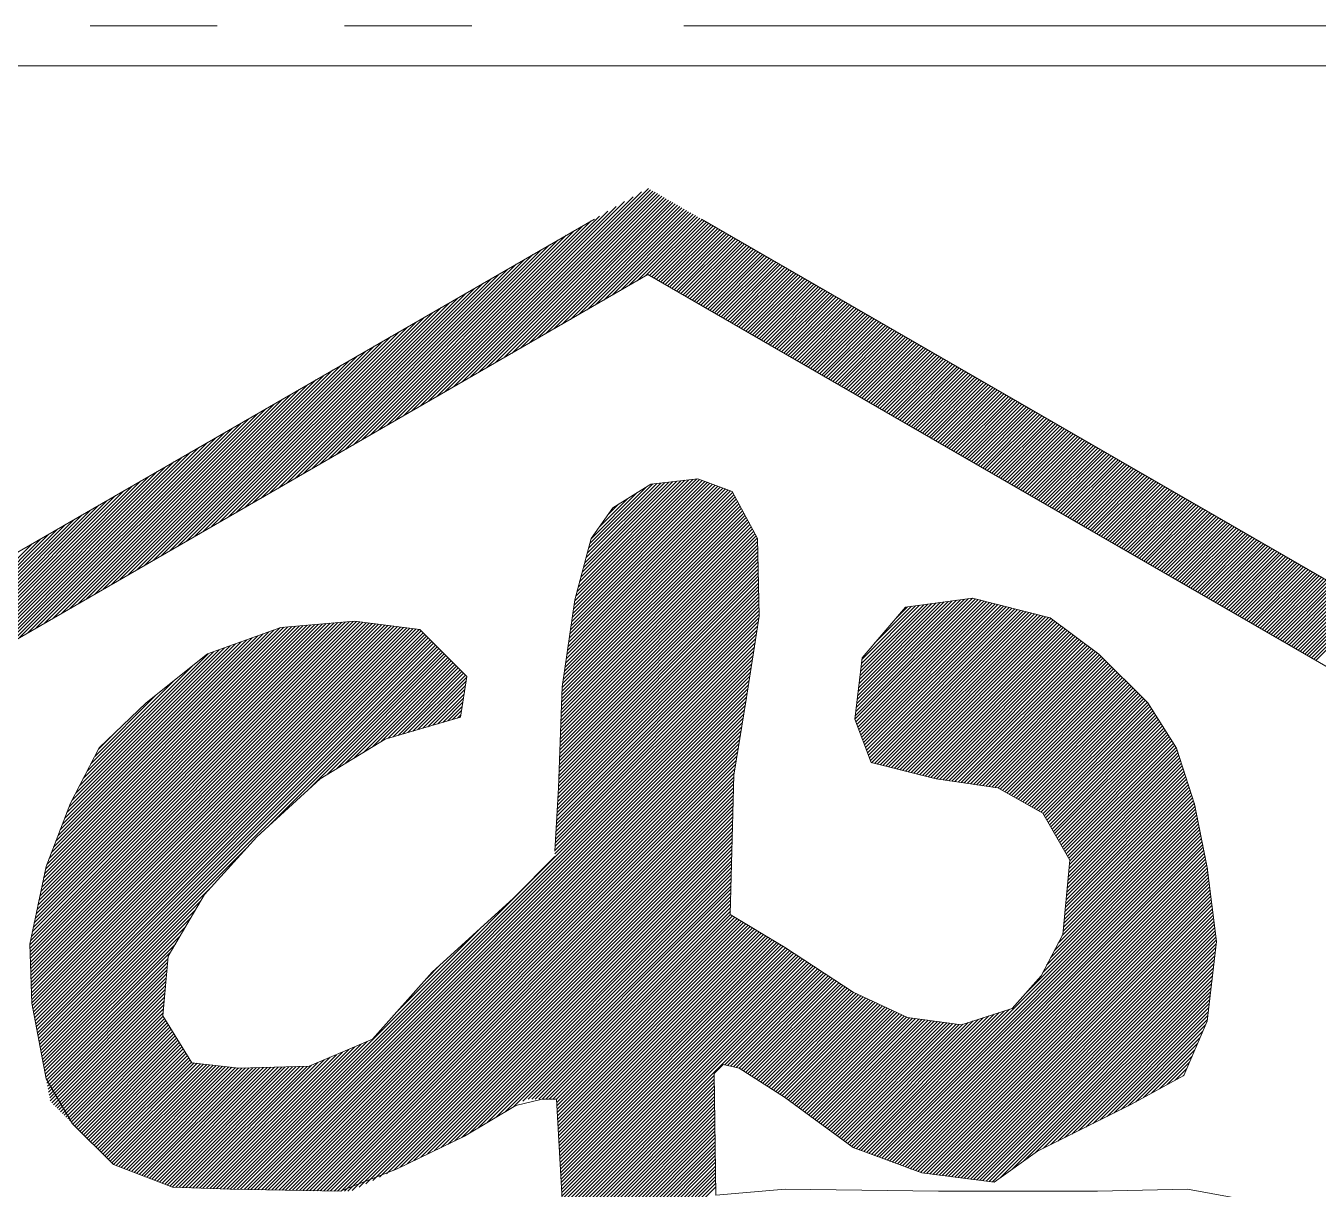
# Model space of a CAD drawing. Units: millimetres at full size. Extents: x -22551 to 92397, y -19340 to 14894.
# Drawn here: x 77102.3 to 77528.8, y -18619 to -18235.2 of the extents above; entities that cross this region are included whole.
import ezdxf

# ---------------------------------------------------------------- set-up
doc = ezdxf.new("R2010")
doc.units = ezdxf.units.MM
doc.header["$LTSCALE"] = 70
doc.linetypes.add('DOUBLE_CHAIN1', pattern=[8.8, 5, -1, 0.6, -0.6, 0.6, -1])
doc.layers.add('2-0_通芯', color=7, linetype='Continuous', lineweight=15)
doc.layers.add('8-0_9-1', color=7, linetype='Continuous', lineweight=15)

msp = doc.modelspace()

# ---------------------------------------------------------------- linework, layer by layer
at = {"layer": '2-0_通芯', "linetype": 'DOUBLE_CHAIN1'}
msp.add_line((75471.52, -18235.23), (92121.52, -18235.23), dxfattribs=at)
at = {"layer": '8-0_9-1'}
for p, q in [((44756.56, -18248.46), (92312.86, -18248.46)), ((77235.24, -18359.08), (77302.71, -18291.61)), ((77237.99, -18357.49), (77305.46, -18290.02)), ((77240.75, -18355.9), (77307.78, -18288.86)), ((77243.5, -18354.31), (77308.52, -18289.29)), ((77246.26, -18352.72), (77309.26, -18289.72)), ((77249.01, -18351.13), (77310, -18290.14)), ((77251.76, -18349.54), (77310.74, -18290.57)), ((77254.52, -18347.95), (77311.47, -18290.99)), ((77257.27, -18346.36), (77312.21, -18291.42)), ((77260.03, -18344.77), (77312.95, -18291.85)), ((77262.78, -18343.18), (77313.69, -18292.27)), ((77265.54, -18341.59), (77314.43, -18292.7)), ((77226.97, -18363.85), (77294.44, -18296.38)), ((77229.73, -18362.26), (77297.2, -18294.79)), ((77232.48, -18360.67), (77299.95, -18293.2)), ((77268.29, -18340), (77315.16, -18293.12)), ((77271.05, -18338.41), (77315.9, -18293.55)), ((77273.8, -18336.82), (77316.64, -18293.98)), ((77276.55, -18335.23), (77317.38, -18294.4)), ((77279.31, -18333.64), (77318.12, -18294.83)), ((77282.06, -18332.05), (77318.85, -18295.25)), ((77284.82, -18330.46), (77319.59, -18295.68)), ((77287.57, -18328.87), (77320.33, -18296.11)), ((77290.33, -18327.28), (77321.07, -18296.53)), ((77293.08, -18325.68), (77321.81, -18296.96)), ((76943.18, -18499.18), (77289.97, -18298.97)), ((77218.71, -18368.62), (77286.18, -18301.15)), ((77221.46, -18367.03), (77288.94, -18299.56)), ((77224.22, -18365.44), (77291.69, -18297.97)), ((77295.84, -18324.09), (77322.54, -18297.39)), ((77298.59, -18322.5), (77323.28, -18297.81)), ((77301.34, -18320.91), (77324.02, -18298.24)), ((77304.1, -18319.32), (77324.76, -18298.66)), ((77306.85, -18317.73), (77325.5, -18299.09)), ((77308.16, -18317.59), (77326.24, -18299.52)), ((77308.89, -18318.02), (77326.97, -18299.94)), ((77309.63, -18318.45), (77327.71, -18300.37)), ((77310.37, -18318.87), (77328.45, -18300.79)), ((77311.11, -18319.3), (77329.19, -18301.22)), ((77672.07, -18499.18), (77325.28, -18298.97)), ((77213.2, -18371.8), (77280.67, -18304.33)), ((77215.96, -18370.21), (77283.43, -18302.74)), ((77311.85, -18319.72), (77329.93, -18301.65)), ((77312.58, -18320.15), (77330.66, -18302.07)), ((77313.32, -18320.58), (77331.4, -18302.5)), ((77314.06, -18321), (77332.14, -18302.92)), ((77314.8, -18321.43), (77332.88, -18303.35)), ((77315.54, -18321.86), (77333.62, -18303.78)), ((77316.28, -18322.28), (77334.35, -18304.2)), ((77317.01, -18322.71), (77335.09, -18304.63)), ((77317.75, -18323.13), (77335.83, -18305.06)), ((77318.49, -18323.56), (77336.57, -18305.48)), ((77204.94, -18376.57), (77272.41, -18309.1)), ((77207.69, -18374.98), (77275.16, -18307.51)), ((77210.45, -18373.39), (77277.92, -18305.92)), ((77319.23, -18323.99), (77337.31, -18305.91)), ((77319.97, -18324.41), (77338.04, -18306.33)), ((77320.7, -18324.84), (77338.78, -18306.76)), ((77321.44, -18325.26), (77339.52, -18307.19)), ((77322.18, -18325.69), (77340.26, -18307.61)), ((77322.92, -18326.12), (77341, -18308.04)), ((77323.66, -18326.54), (77341.73, -18308.46)), ((77324.39, -18326.97), (77342.47, -18308.89)), ((77325.13, -18327.4), (77343.21, -18309.32)), ((77325.87, -18327.82), (77343.95, -18309.74)), ((77196.67, -18381.35), (77264.15, -18313.87)), ((77199.43, -18379.75), (77266.9, -18312.28)), ((77202.18, -18378.16), (77269.65, -18310.69)), ((77326.61, -18328.25), (77344.69, -18310.17)), ((77327.35, -18328.67), (77345.42, -18310.6)), ((77328.08, -18329.1), (77346.16, -18311.02)), ((77328.82, -18329.53), (77346.9, -18311.45)), ((77329.56, -18329.95), (77347.64, -18311.87)), ((77330.3, -18330.38), (77348.38, -18312.3)), ((77331.04, -18330.8), (77349.12, -18312.73)), ((77331.77, -18331.23), (77349.85, -18313.15)), ((77332.51, -18331.66), (77350.59, -18313.58)), ((77333.25, -18332.08), (77351.33, -18314)), ((76967.67, -18513.56), (77307.63, -18317.29)), ((77191.17, -18384.53), (77258.64, -18317.05)), ((77193.92, -18382.94), (77261.39, -18315.46)), ((77333.99, -18332.51), (77352.07, -18314.43)), ((77334.73, -18332.93), (77352.81, -18314.86)), ((77335.46, -18333.36), (77353.54, -18315.28)), ((77336.2, -18333.79), (77354.28, -18315.71)), ((77336.94, -18334.21), (77355.02, -18316.13)), ((77337.68, -18334.64), (77355.76, -18316.56)), ((77338.42, -18335.07), (77356.5, -18316.99)), ((77339.16, -18335.49), (77357.23, -18317.41)), ((77339.89, -18335.92), (77357.97, -18317.84)), ((77340.63, -18336.34), (77358.71, -18318.27)), ((77182.9, -18389.3), (77250.37, -18321.83)), ((77185.66, -18387.71), (77253.13, -18320.24)), ((77188.41, -18386.12), (77255.88, -18318.65)), ((77341.37, -18336.77), (77359.45, -18318.69)), ((77342.11, -18337.2), (77360.19, -18319.12)), ((77342.85, -18337.62), (77360.92, -18319.54)), ((77343.58, -18338.05), (77361.66, -18319.97)), ((77344.32, -18338.47), (77362.4, -18320.4)), ((77345.06, -18338.9), (77363.14, -18320.82)), ((77345.8, -18339.33), (77363.88, -18321.25)), ((77346.54, -18339.75), (77364.61, -18321.67)), ((77347.27, -18340.18), (77365.35, -18322.1)), ((77348.01, -18340.6), (77366.09, -18322.53)), ((77174.64, -18394.07), (77242.11, -18326.6)), ((77177.39, -18392.48), (77244.86, -18325.01)), ((77180.15, -18390.89), (77247.62, -18323.42)), ((77348.75, -18341.03), (77366.83, -18322.95)), ((77349.49, -18341.46), (77367.57, -18323.38)), ((77350.23, -18341.88), (77368.3, -18323.8)), ((77350.96, -18342.31), (77369.04, -18324.23)), ((77351.7, -18342.74), (77369.78, -18324.66)), ((77352.44, -18343.16), (77370.52, -18325.08)), ((77353.18, -18343.59), (77371.26, -18325.51)), ((77353.92, -18344.01), (77372, -18325.94)), ((77354.65, -18344.44), (77372.73, -18326.36)), ((77355.39, -18344.87), (77373.47, -18326.79)), ((77169.13, -18397.25), (77236.6, -18329.78)), ((77171.88, -18395.66), (77239.35, -18328.19)), ((77356.13, -18345.29), (77374.21, -18327.21)), ((77356.87, -18345.72), (77374.95, -18327.64)), ((77357.61, -18346.14), (77375.69, -18328.07)), ((77358.34, -18346.57), (77376.42, -18328.49)), ((77359.08, -18347), (77377.16, -18328.92)), ((77359.82, -18347.42), (77377.9, -18329.34)), ((77360.56, -18347.85), (77378.64, -18329.77)), ((77361.3, -18348.28), (77379.38, -18330.2)), ((77362.03, -18348.7), (77380.11, -18330.62)), ((77362.77, -18349.13), (77380.85, -18331.05)), ((77160.87, -18402.02), (77228.34, -18334.55)), ((77163.62, -18400.43), (77231.09, -18332.96)), ((77166.37, -18398.84), (77233.85, -18331.37)), ((77363.51, -18349.55), (77381.59, -18331.47)), ((77364.25, -18349.98), (77382.33, -18331.9)), ((77364.99, -18350.41), (77383.07, -18332.33)), ((77365.73, -18350.83), (77383.8, -18332.75)), ((77366.46, -18351.26), (77384.54, -18333.18)), ((77367.2, -18351.68), (77385.28, -18333.61)), ((77367.94, -18352.11), (77386.02, -18334.03)), ((77368.68, -18352.54), (77386.76, -18334.46)), ((77369.42, -18352.96), (77387.49, -18334.88)), ((77370.15, -18353.39), (77388.23, -18335.31)), ((77152.6, -18406.79), (77220.07, -18339.32)), ((77155.36, -18405.2), (77222.83, -18337.73)), ((77158.11, -18403.61), (77225.58, -18336.14)), ((77370.89, -18353.81), (77388.97, -18335.74)), ((77371.63, -18354.24), (77389.71, -18336.16)), ((77372.37, -18354.67), (77390.45, -18336.59)), ((77373.11, -18355.09), (77391.18, -18337.01)), ((77373.84, -18355.52), (77391.92, -18337.44)), ((77374.58, -18355.95), (77392.66, -18337.87)), ((77375.32, -18356.37), (77393.4, -18338.29)), ((77376.06, -18356.8), (77394.14, -18338.72)), ((77376.8, -18357.22), (77394.87, -18339.15)), ((77377.53, -18357.65), (77395.61, -18339.57)), ((77147.09, -18409.97), (77214.56, -18342.5)), ((77149.85, -18408.38), (77217.32, -18340.91)), ((77378.27, -18358.08), (77396.35, -18340)), ((77379.01, -18358.5), (77397.09, -18340.42)), ((77379.75, -18358.93), (77397.83, -18340.85)), ((77380.49, -18359.35), (77398.57, -18341.28)), ((77381.22, -18359.78), (77399.3, -18341.7)), ((77381.96, -18360.21), (77400.04, -18342.13)), ((77382.7, -18360.63), (77400.78, -18342.55)), ((77383.44, -18361.06), (77401.52, -18342.98)), ((77384.18, -18361.49), (77402.26, -18343.41)), ((77384.91, -18361.91), (77402.99, -18343.83)), ((77138.83, -18414.74), (77206.3, -18347.27)), ((77141.58, -18413.15), (77209.06, -18345.68)), ((77144.34, -18411.56), (77211.81, -18344.09)), ((77385.65, -18362.34), (77403.73, -18344.26)), ((77386.39, -18362.76), (77404.47, -18344.68)), ((77387.13, -18363.19), (77405.21, -18345.11)), ((77387.87, -18363.62), (77405.95, -18345.54)), ((77388.61, -18364.04), (77406.68, -18345.96)), ((77389.34, -18364.47), (77407.42, -18346.39)), ((77390.08, -18364.89), (77408.16, -18346.82)), ((77390.82, -18365.32), (77408.9, -18347.24)), ((77391.56, -18365.75), (77409.64, -18347.67)), ((77392.3, -18366.17), (77410.37, -18348.09)), ((77130.57, -18419.51), (77198.04, -18352.04)), ((77133.32, -18417.92), (77200.79, -18350.45)), ((77136.08, -18416.33), (77203.55, -18348.86)), ((77393.03, -18366.6), (77411.11, -18348.52)), ((77393.77, -18367.02), (77411.85, -18348.95)), ((77394.51, -18367.45), (77412.59, -18349.37)), ((77395.25, -18367.88), (77413.33, -18349.8)), ((77395.99, -18368.3), (77414.06, -18350.22)), ((77396.72, -18368.73), (77414.8, -18350.65)), ((77397.46, -18369.16), (77415.54, -18351.08)), ((77398.2, -18369.58), (77416.28, -18351.5)), ((77398.94, -18370.01), (77417.02, -18351.93)), ((77399.68, -18370.43), (77417.75, -18352.35)), ((77125.06, -18422.69), (77192.53, -18355.22)), ((77127.81, -18421.1), (77195.28, -18353.63)), ((77400.41, -18370.86), (77418.49, -18352.78)), ((77401.15, -18371.29), (77419.23, -18353.21)), ((77401.89, -18371.71), (77419.97, -18353.63)), ((77402.63, -18372.14), (77420.71, -18354.06)), ((77403.37, -18372.56), (77421.45, -18354.49)), ((77404.1, -18372.99), (77422.18, -18354.91)), ((77404.84, -18373.42), (77422.92, -18355.34)), ((77405.58, -18373.84), (77423.66, -18355.76)), ((77406.32, -18374.27), (77424.4, -18356.19)), ((77407.06, -18374.69), (77425.14, -18356.62)), ((77116.79, -18427.46), (77184.27, -18359.99)), ((77119.55, -18425.87), (77187.02, -18358.4)), ((77122.3, -18424.28), (77189.77, -18356.81)), ((77407.79, -18375.12), (77425.87, -18357.04)), ((77408.53, -18375.55), (77426.61, -18357.47)), ((77409.27, -18375.97), (77427.35, -18357.89)), ((77410.01, -18376.4), (77428.09, -18358.32)), ((77410.75, -18376.83), (77428.83, -18358.75)), ((77411.49, -18377.25), (77429.56, -18359.17)), ((77412.22, -18377.68), (77430.3, -18359.6)), ((77412.96, -18378.1), (77431.04, -18360.02)), ((77413.7, -18378.53), (77431.78, -18360.45)), ((77414.44, -18378.96), (77432.52, -18360.88)), ((77108.53, -18432.24), (77176, -18364.76)), ((77111.29, -18430.64), (77178.76, -18363.17)), ((77114.04, -18429.05), (77181.51, -18361.58)), ((77415.18, -18379.38), (77433.25, -18361.3)), ((77415.91, -18379.81), (77433.99, -18361.73)), ((77416.65, -18380.23), (77434.73, -18362.16)), ((77417.39, -18380.66), (77435.47, -18362.58)), ((77418.13, -18381.09), (77436.21, -18363.01)), ((77418.87, -18381.51), (77436.94, -18363.43)), ((77419.6, -18381.94), (77437.68, -18363.86)), ((77420.34, -18382.37), (77438.42, -18364.29)), ((77421.08, -18382.79), (77439.16, -18364.71)), ((77421.82, -18383.22), (77439.9, -18365.14)), ((77100.27, -18437.01), (77167.74, -18369.54)), ((77103.02, -18435.42), (77170.49, -18367.94)), ((77105.78, -18433.83), (77173.25, -18366.35)), ((77422.56, -18383.64), (77440.63, -18365.56)), ((77423.29, -18384.07), (77441.37, -18365.99)), ((77424.03, -18384.5), (77442.11, -18366.42)), ((77424.77, -18384.92), (77442.85, -18366.84)), ((77425.51, -18385.35), (77443.59, -18367.27)), ((77426.25, -18385.77), (77444.32, -18367.7)), ((77426.98, -18386.2), (77445.06, -18368.12)), ((77427.72, -18386.63), (77445.8, -18368.55)), ((77428.46, -18387.05), (77446.54, -18368.97)), ((77429.2, -18387.48), (77447.28, -18369.4)), ((77094.76, -18440.19), (77162.23, -18372.72)), ((77097.51, -18438.6), (77164.98, -18371.13)), ((77429.94, -18387.9), (77448.02, -18369.83)), ((77430.67, -18388.33), (77448.75, -18370.25)), ((77431.41, -18388.76), (77449.49, -18370.68)), ((77432.15, -18389.18), (77450.23, -18371.1)), ((77432.89, -18389.61), (77450.97, -18371.53)), ((77433.63, -18390.04), (77451.71, -18371.96)), ((77434.36, -18390.46), (77452.44, -18372.38)), ((77435.1, -18390.89), (77453.18, -18372.81)), ((77435.84, -18391.31), (77453.92, -18373.23)), ((77436.58, -18391.74), (77454.66, -18373.66)), ((77086.49, -18444.96), (77153.97, -18377.49)), ((77089.25, -18443.37), (77156.72, -18375.9)), ((77092, -18441.78), (77159.47, -18374.31)), ((77437.32, -18392.17), (77455.4, -18374.09)), ((77438.06, -18392.59), (77456.13, -18374.51)), ((77438.79, -18393.02), (77456.87, -18374.94)), ((77439.53, -18393.44), (77457.61, -18375.37)), ((77440.27, -18393.87), (77458.35, -18375.79)), ((77441.01, -18394.3), (77459.09, -18376.22)), ((77441.75, -18394.72), (77459.82, -18376.64)), ((77442.48, -18395.15), (77460.56, -18377.07)), ((77443.22, -18395.57), (77461.3, -18377.5)), ((77443.96, -18396), (77462.04, -18377.92)), ((77078.23, -18449.73), (77145.7, -18382.26)), ((77080.99, -18448.14), (77148.46, -18380.67)), ((77083.74, -18446.55), (77151.21, -18379.08)), ((77444.7, -18396.43), (77462.78, -18378.35)), ((77445.44, -18396.85), (77463.51, -18378.77)), ((77446.17, -18397.28), (77464.25, -18379.2)), ((77446.91, -18397.71), (77464.99, -18379.63)), ((77447.65, -18398.13), (77465.73, -18380.05)), ((77448.39, -18398.56), (77466.47, -18380.48)), ((77449.13, -18398.98), (77467.2, -18380.9)), ((77449.86, -18399.41), (77467.94, -18381.33)), ((77450.6, -18399.84), (77468.68, -18381.76)), ((77451.34, -18400.26), (77469.42, -18382.18)), ((77072.72, -18452.91), (77140.19, -18385.44)), ((77075.48, -18451.32), (77142.95, -18383.85)), ((77282.28, -18433.12), (77328.96, -18386.44)), ((77282.47, -18431.75), (77328.1, -18386.12)), ((77282.67, -18430.39), (77327.25, -18385.81)), ((77282.87, -18429.03), (77326.4, -18385.5)), ((77283.07, -18427.67), (77325.55, -18385.18)), ((77283.27, -18426.3), (77324.7, -18384.87)), ((77283.47, -18424.94), (77323.73, -18384.68)), ((77283.83, -18423.41), (77322.41, -18384.83)), ((77284.25, -18421.83), (77321.1, -18384.98)), ((77284.67, -18420.25), (77319.78, -18385.13)), ((77285.09, -18418.66), (77318.47, -18385.28)), ((77285.51, -18417.08), (77317.15, -18385.44)), ((77285.93, -18415.5), (77315.83, -18385.59)), ((77286.35, -18413.91), (77314.52, -18385.74)), ((77286.77, -18412.33), (77313.2, -18385.89)), ((77287.18, -18410.75), (77311.89, -18386.04)), ((77287.6, -18409.16), (77310.57, -18386.2)), ((77288.02, -18407.58), (77309.25, -18386.35)), ((77452.08, -18400.69), (77470.16, -18382.61)), ((77452.82, -18401.11), (77470.9, -18383.04)), ((77453.55, -18401.54), (77471.63, -18383.46)), ((77454.29, -18401.97), (77472.37, -18383.89)), ((77455.03, -18402.39), (77473.11, -18384.31)), ((77455.77, -18402.82), (77473.85, -18384.74)), ((77456.51, -18403.24), (77474.59, -18385.17)), ((77457.24, -18403.67), (77475.32, -18385.59)), ((77457.98, -18404.1), (77476.06, -18386.02)), ((77458.72, -18404.52), (77476.8, -18386.44)), ((77064.46, -18457.68), (77131.93, -18390.21)), ((77067.21, -18456.09), (77134.68, -18388.62)), ((77069.97, -18454.5), (77137.44, -18387.03)), ((77280.29, -18446.75), (77336.39, -18390.65)), ((77280.49, -18445.38), (77335.98, -18389.89)), ((77280.69, -18444.02), (77335.57, -18389.13)), ((77280.88, -18442.66), (77334.91, -18388.63)), ((77281.08, -18441.29), (77334.06, -18388.32)), ((77281.28, -18439.93), (77333.21, -18388)), ((77281.48, -18438.57), (77332.36, -18387.69)), ((77281.68, -18437.21), (77331.51, -18387.38)), ((77281.88, -18435.84), (77330.66, -18387.06)), ((77282.08, -18434.48), (77329.81, -18386.75)), ((77288.44, -18406), (77307.11, -18387.33)), ((77288.86, -18404.41), (77304.05, -18389.22)), ((77459.46, -18404.95), (77477.54, -18386.87)), ((77460.2, -18405.38), (77478.28, -18387.3)), ((77460.94, -18405.8), (77479.01, -18387.72)), ((77461.67, -18406.23), (77479.75, -18388.15)), ((77462.41, -18406.65), (77480.49, -18388.57)), ((77463.15, -18407.08), (77481.23, -18389)), ((77463.89, -18407.51), (77481.97, -18389.43)), ((77464.63, -18407.93), (77482.7, -18389.85)), ((77465.36, -18408.36), (77483.44, -18390.28)), ((77466.1, -18408.78), (77484.18, -18390.71)), ((77056.2, -18462.45), (77123.67, -18394.98)), ((77058.95, -18460.86), (77126.42, -18393.39)), ((77061.7, -18459.27), (77129.18, -18391.8)), ((77279.33, -18453.52), (77338.43, -18394.43)), ((77279.49, -18452.2), (77338.02, -18393.67)), ((77279.69, -18450.84), (77337.61, -18392.92)), ((77279.89, -18449.47), (77337.2, -18392.16)), ((77280.09, -18448.11), (77336.8, -18391.4)), ((77291.51, -18400.6), (77301, -18391.11)), ((77294.31, -18396.64), (77297.94, -18393.01)), ((77466.84, -18409.21), (77484.92, -18391.13)), ((77467.58, -18409.64), (77485.66, -18391.56)), ((77468.32, -18410.06), (77486.39, -18391.98)), ((77469.05, -18410.49), (77487.13, -18392.41)), ((77469.79, -18410.92), (77487.87, -18392.84)), ((77470.53, -18411.34), (77488.61, -18393.26)), ((77471.27, -18411.77), (77489.35, -18393.69)), ((77472.01, -18412.19), (77490.08, -18394.11)), ((77472.74, -18412.62), (77490.82, -18394.54)), ((77473.48, -18413.05), (77491.56, -18394.97)), ((77050.69, -18465.63), (77118.16, -18398.16)), ((77053.44, -18464.04), (77120.91, -18396.57)), ((77279.07, -18460.77), (77340.87, -18398.97)), ((77279.12, -18459.56), (77340.46, -18398.21)), ((77279.16, -18458.35), (77340.06, -18397.46)), ((77279.2, -18457.14), (77339.65, -18396.7)), ((77279.25, -18455.94), (77339.24, -18395.94)), ((77279.29, -18454.73), (77338.83, -18395.19)), ((77474.22, -18413.47), (77492.3, -18395.39)), ((77474.96, -18413.9), (77493.04, -18395.82)), ((77475.7, -18414.32), (77493.78, -18396.25)), ((77476.43, -18414.75), (77494.51, -18396.67)), ((77477.17, -18415.18), (77495.25, -18397.1)), ((77477.91, -18415.6), (77495.99, -18397.52)), ((77478.65, -18416.03), (77496.73, -18397.95)), ((77479.39, -18416.45), (77497.47, -18398.38)), ((77480.12, -18416.88), (77498.2, -18398.8)), ((77480.86, -18417.31), (77498.94, -18399.23)), ((77042.42, -18470.4), (77109.89, -18402.93)), ((77045.18, -18468.81), (77112.65, -18401.34)), ((77047.93, -18467.22), (77115.4, -18399.75)), ((77278.82, -18468.01), (77343.32, -18403.51)), ((77278.86, -18466.8), (77342.91, -18402.75)), ((77278.9, -18465.59), (77342.5, -18402)), ((77278.95, -18464.39), (77342.09, -18401.24)), ((77278.99, -18463.18), (77341.69, -18400.48)), ((77279.03, -18461.97), (77341.28, -18399.73)), ((77481.6, -18417.73), (77499.68, -18399.65)), ((77482.34, -18418.16), (77500.42, -18400.08)), ((77483.08, -18418.59), (77501.16, -18400.51)), ((77483.82, -18419.01), (77501.89, -18400.93)), ((77484.55, -18419.44), (77502.63, -18401.36)), ((77485.29, -18419.86), (77503.37, -18401.78)), ((77486.03, -18420.29), (77504.11, -18402.21)), ((77486.77, -18420.72), (77504.85, -18402.64)), ((77487.51, -18421.14), (77505.58, -18403.06)), ((77488.24, -18421.57), (77506.32, -18403.49)), ((77036.91, -18473.58), (77104.38, -18406.11)), ((77039.67, -18471.99), (77107.14, -18404.52)), ((77278.64, -18472.84), (77343.83, -18407.65)), ((77278.69, -18471.63), (77343.8, -18406.52)), ((77278.73, -18470.42), (77343.78, -18405.38)), ((77278.77, -18469.22), (77343.72, -18404.27)), ((77488.98, -18421.99), (77507.06, -18403.92)), ((77489.72, -18422.42), (77507.8, -18404.34)), ((77490.46, -18422.85), (77508.54, -18404.77)), ((77491.2, -18423.27), (77509.27, -18405.19)), ((77491.93, -18423.7), (77510.01, -18405.62)), ((77492.67, -18424.12), (77510.75, -18406.05)), ((77493.41, -18424.55), (77511.49, -18406.47)), ((77494.15, -18424.98), (77512.23, -18406.9)), ((77494.89, -18425.4), (77512.96, -18407.32)), ((77495.62, -18425.83), (77513.7, -18407.75)), ((77278.47, -18477.67), (77343.93, -18412.2)), ((77278.51, -18476.46), (77343.91, -18411.07)), ((77278.56, -18475.25), (77343.88, -18409.93)), ((77278.6, -18474.05), (77343.86, -18408.79)), ((77496.36, -18426.26), (77514.44, -18408.18)), ((77497.1, -18426.68), (77515.18, -18408.6)), ((77497.84, -18427.11), (77515.92, -18409.03)), ((77498.58, -18427.53), (77516.65, -18409.45)), ((77499.31, -18427.96), (77517.39, -18409.88)), ((77500.05, -18428.39), (77518.13, -18410.31)), ((77500.79, -18428.81), (77518.87, -18410.73)), ((77501.53, -18429.24), (77519.61, -18411.16)), ((77502.27, -18429.66), (77520.35, -18411.59)), ((77503, -18430.09), (77521.08, -18412.01)), ((77278.34, -18481.29), (77344.01, -18415.62)), ((77278.38, -18480.08), (77343.99, -18414.48)), ((77278.43, -18478.88), (77343.96, -18413.34)), ((77503.74, -18430.52), (77521.82, -18412.44)), ((77504.48, -18430.94), (77522.56, -18412.86)), ((77505.22, -18431.37), (77523.3, -18413.29)), ((77505.96, -18431.79), (77524.04, -18413.72)), ((77506.69, -18432.22), (77524.77, -18414.14)), ((77507.43, -18432.65), (77525.51, -18414.57)), ((77508.17, -18433.07), (77526.25, -18414.99)), ((77508.91, -18433.5), (77526.99, -18415.42)), ((77509.65, -18433.93), (77527.73, -18415.85)), ((77510.39, -18434.35), (77528.46, -18416.27)), ((77278.17, -18486.12), (77344.12, -18420.17)), ((77278.21, -18484.91), (77344.09, -18419.03)), ((77278.26, -18483.7), (77344.07, -18417.89)), ((77278.3, -18482.5), (77344.04, -18416.76)), ((77511.12, -18434.78), (77529.2, -18416.7)), ((77511.86, -18435.2), (77529.94, -18417.12)), ((77512.6, -18435.63), (77530.68, -18417.55)), ((77513.34, -18436.06), (77531.42, -18417.98)), ((77514.08, -18436.48), (77532.15, -18418.4)), ((77514.81, -18436.91), (77532.89, -18418.83)), ((77515.55, -18437.33), (77533.63, -18419.26)), ((77516.29, -18437.76), (77534.37, -18419.68)), ((77517.03, -18438.19), (77535.11, -18420.11)), ((77517.77, -18438.61), (77535.84, -18420.53)), ((77277.9, -18491.05), (77344.23, -18424.72)), ((77277.97, -18489.81), (77344.2, -18423.58)), ((77278.04, -18488.58), (77344.17, -18422.44)), ((77278.11, -18487.34), (77344.15, -18421.31)), ((77375.97, -18463.99), (77415.71, -18424.25)), ((77376.1, -18462.69), (77414.78, -18424.01)), ((77376.26, -18461.37), (77413.46, -18424.17)), ((77376.29, -18464.84), (77416.64, -18424.49)), ((77376.41, -18460.05), (77412.12, -18424.35)), ((77376.57, -18458.73), (77410.77, -18424.53)), ((77376.6, -18465.68), (77417.56, -18424.73)), ((77376.72, -18457.42), (77409.43, -18424.71)), ((77376.88, -18456.1), (77408.08, -18424.89)), ((77376.92, -18466.53), (77418.49, -18424.96)), ((77518.5, -18439.04), (77536.58, -18420.96)), ((77519.24, -18439.47), (77537.32, -18421.39)), ((77519.98, -18439.89), (77538.06, -18421.81)), ((77520.72, -18440.32), (77538.8, -18422.24)), ((77521.46, -18440.74), (77539.53, -18422.66)), ((77522.19, -18441.17), (77540.27, -18423.09)), ((77522.93, -18441.6), (77541.01, -18423.52)), ((77523.67, -18442.02), (77541.75, -18423.94)), ((77524.41, -18442.45), (77542.49, -18424.37)), ((77525.15, -18442.87), (77543.23, -18424.8)), ((77277.62, -18495.99), (77344.33, -18429.27)), ((77277.69, -18494.75), (77344.31, -18428.13)), ((77277.76, -18493.52), (77344.28, -18426.99)), ((77277.83, -18492.28), (77344.25, -18425.86)), ((77377.03, -18454.78), (77406.73, -18425.08)), ((77377.19, -18453.46), (77405.39, -18425.26)), ((77377.24, -18467.38), (77419.42, -18425.2)), ((77377.34, -18452.14), (77404.04, -18425.44)), ((77377.5, -18450.82), (77402.7, -18425.62)), ((77377.56, -18468.23), (77420.34, -18425.44)), ((77377.66, -18449.5), (77401.35, -18425.8)), ((77377.81, -18448.18), (77400, -18425.99)), ((77377.87, -18469.07), (77421.27, -18425.67)), ((77377.97, -18446.86), (77398.66, -18426.17)), ((77378.12, -18445.54), (77397.31, -18426.35)), ((77378.19, -18469.92), (77422.2, -18425.91)), ((77378.28, -18444.22), (77395.97, -18426.53)), ((77378.51, -18470.76), (77423.13, -18426.15)), ((77378.83, -18471.61), (77424.05, -18426.39)), ((77379.14, -18472.46), (77424.98, -18426.62)), ((77379.46, -18473.3), (77425.91, -18426.86)), ((77379.78, -18474.15), (77426.83, -18427.1)), ((77380.1, -18475), (77427.76, -18427.33)), ((77380.41, -18475.84), (77428.69, -18427.57)), ((77380.73, -18476.69), (77429.61, -18427.81)), ((77381.05, -18477.54), (77430.54, -18428.05)), ((77381.45, -18478.3), (77431.47, -18428.28)), ((77382.38, -18478.53), (77432.4, -18428.52)), ((77382.45, -18438.89), (77394.62, -18426.71)), ((77383.31, -18478.77), (77433.32, -18428.76)), ((77384.25, -18479), (77434.25, -18428.99)), ((77385.18, -18479.23), (77435.18, -18429.23)), ((77389.43, -18430.74), (77393.27, -18426.9)), ((77525.88, -18443.3), (77543.96, -18425.22)), ((77526.62, -18443.73), (77544.7, -18425.65)), ((77527.36, -18444.15), (77545.44, -18426.07)), ((77528.1, -18444.58), (77546.18, -18426.5)), ((77103.62, -18538.43), (77210.38, -18431.67)), ((77103.66, -18539.55), (77211.49, -18431.73)), ((77103.7, -18540.68), (77212.52, -18431.86)), ((77103.74, -18541.8), (77213.56, -18431.99)), ((77103.78, -18542.93), (77214.59, -18432.12)), ((77103.82, -18544.05), (77215.63, -18432.24)), ((77103.84, -18537.05), (77209.11, -18431.77)), ((77103.86, -18545.18), (77216.66, -18432.37)), ((77103.9, -18546.3), (77217.7, -18432.5)), ((77103.93, -18547.43), (77218.73, -18432.63)), ((77103.97, -18548.55), (77219.76, -18432.76)), ((77104.01, -18549.68), (77220.8, -18432.89)), ((77104.05, -18550.8), (77221.83, -18433.02)), ((77104.09, -18551.93), (77222.87, -18433.15)), ((77104.13, -18553.05), (77223.9, -18433.28)), ((77104.15, -18535.58), (77207.84, -18431.88)), ((77104.17, -18554.18), (77224.94, -18433.41)), ((77104.21, -18555.31), (77225.97, -18433.54)), ((77104.46, -18534.1), (77206.57, -18431.98)), ((77104.77, -18532.63), (77205.3, -18432.09)), ((77105.08, -18531.15), (77204.03, -18432.2)), ((77105.39, -18529.68), (77202.76, -18432.3)), ((77105.7, -18528.2), (77201.49, -18432.41)), ((77106.01, -18526.73), (77200.22, -18432.51)), ((77106.32, -18525.25), (77198.95, -18432.62)), ((77106.63, -18523.78), (77197.68, -18432.73)), ((77106.94, -18522.3), (77196.41, -18432.83)), ((77107.25, -18520.83), (77195.14, -18432.94)), ((77107.56, -18519.35), (77193.87, -18433.04)), ((77107.87, -18517.88), (77192.6, -18433.15)), ((77108.18, -18516.4), (77191.33, -18433.25)), ((77108.49, -18514.93), (77190.06, -18433.36)), ((77108.8, -18513.46), (77188.79, -18433.47)), ((77277.4, -18499.69), (77343.83, -18433.26)), ((77277.48, -18498.46), (77344.05, -18431.88)), ((77277.55, -18497.22), (77344.26, -18430.5)), ((77386.11, -18479.46), (77436.1, -18429.47)), ((77387.04, -18479.7), (77437.03, -18429.71)), ((77387.97, -18479.93), (77437.96, -18429.94)), ((77388.9, -18480.16), (77438.88, -18430.18)), ((77389.83, -18480.4), (77439.81, -18430.42)), ((77390.77, -18480.63), (77440.63, -18430.76)), ((77391.7, -18480.86), (77441.3, -18431.25)), ((77392.63, -18481.09), (77441.97, -18431.75)), ((77393.56, -18481.33), (77442.64, -18432.25)), ((77394.49, -18481.56), (77443.31, -18432.74)), ((77395.42, -18481.79), (77443.98, -18433.24)), ((77104.25, -18556.43), (77227.01, -18433.67)), ((77104.28, -18557.56), (77228.04, -18433.8)), ((77104.46, -18558.55), (77229.08, -18433.93)), ((77104.64, -18559.53), (77230.11, -18434.06)), ((77104.83, -18560.51), (77231.15, -18434.18)), ((77105.01, -18561.48), (77232.18, -18434.31)), ((77105.2, -18562.46), (77232.82, -18434.84)), ((77105.38, -18563.44), (77233.41, -18435.42)), ((77105.57, -18564.42), (77233.99, -18436)), ((77105.75, -18565.4), (77234.57, -18436.58)), ((77105.94, -18566.38), (77235.15, -18437.16)), ((77106.12, -18567.36), (77235.74, -18437.75)), ((77109.26, -18511.83), (77187.52, -18433.57)), ((77110, -18509.93), (77186.15, -18433.79)), ((77110.73, -18508.03), (77184.32, -18434.44)), ((77111.47, -18506.13), (77182.5, -18435.1)), ((77112.2, -18504.23), (77180.68, -18435.76)), ((77112.94, -18502.33), (77178.86, -18436.42)), ((77113.67, -18500.44), (77177.03, -18437.08)), ((77114.41, -18498.54), (77175.21, -18437.73)), ((77277.19, -18503.39), (77343.19, -18437.4)), ((77277.26, -18502.16), (77343.41, -18436.02)), ((77277.33, -18500.92), (77343.62, -18434.64)), ((77396.35, -18482.02), (77444.65, -18433.73)), ((77397.28, -18482.26), (77445.32, -18434.23)), ((77398.22, -18482.49), (77445.98, -18434.72)), ((77399.15, -18482.72), (77446.65, -18435.22)), ((77400.08, -18482.96), (77447.32, -18435.71)), ((77401.01, -18483.19), (77447.99, -18436.21)), ((77401.94, -18483.42), (77448.66, -18436.7)), ((77402.88, -18483.65), (77449.33, -18437.2)), ((77403.9, -18483.8), (77450, -18437.69)), ((77106.31, -18568.34), (77236.32, -18438.33)), ((77106.5, -18569.32), (77236.9, -18438.91)), ((77106.68, -18570.29), (77237.48, -18439.49)), ((77106.87, -18571.27), (77238.06, -18440.08)), ((77107.05, -18572.25), (77238.65, -18440.66)), ((77107.24, -18573.23), (77239.23, -18441.24)), ((77115.14, -18496.64), (77173.39, -18438.39)), ((77115.88, -18494.74), (77171.57, -18439.05)), ((77116.61, -18492.84), (77169.75, -18439.71)), ((77117.53, -18490.75), (77167.92, -18440.36)), ((77118.79, -18488.34), (77166.1, -18441.02)), ((77120.04, -18485.92), (77164.28, -18441.68)), ((77182.7, -18498.93), (77239.81, -18441.82)), ((77276.98, -18507.1), (77342.55, -18441.53)), ((77277.05, -18505.86), (77342.76, -18440.15)), ((77277.12, -18504.63), (77342.98, -18438.77)), ((77404.91, -18483.95), (77450.67, -18438.19)), ((77405.93, -18484.09), (77451.33, -18438.69)), ((77406.94, -18484.24), (77452, -18439.18)), ((77407.95, -18484.39), (77452.67, -18439.68)), ((77408.97, -18484.54), (77453.34, -18440.17)), ((77409.98, -18484.69), (77454.01, -18440.67)), ((77411, -18484.84), (77454.68, -18441.16)), ((77412.01, -18484.99), (77455.35, -18441.66)), ((77121.29, -18483.5), (77162.46, -18442.34)), ((77167.52, -18618.89), (77342.12, -18444.29)), ((77168.64, -18618.93), (77341.9, -18445.67)), ((77196.28, -18486.52), (77240.39, -18442.4)), ((77201.73, -18482.23), (77240.97, -18442.99)), ((77204.72, -18480.4), (77241.56, -18443.57)), ((77207.72, -18478.57), (77242.14, -18444.15)), ((77210.71, -18476.74), (77242.72, -18444.73)), ((77213.71, -18474.91), (77243.3, -18445.31)), ((77216.7, -18473.08), (77243.88, -18445.9)), ((77276.91, -18508.33), (77342.33, -18442.91)), ((77413.03, -18485.14), (77456.02, -18442.15)), ((77414.04, -18485.29), (77456.66, -18442.68)), ((77415.06, -18485.44), (77457.24, -18443.26)), ((77416.07, -18485.59), (77457.82, -18443.84)), ((77417.09, -18485.74), (77458.4, -18444.42)), ((77418.1, -18485.89), (77458.98, -18445.01)), ((77419.12, -18486.04), (77459.57, -18445.59)), ((77420.13, -18486.18), (77460.15, -18446.17)), ((77122.55, -18481.08), (77157.11, -18446.52)), ((77169.77, -18618.97), (77341.69, -18447.05)), ((77170.91, -18618.99), (77341.48, -18448.42)), ((77172.05, -18619.01), (77341.26, -18449.8)), ((77219.69, -18471.25), (77244.47, -18446.48)), ((77221.88, -18470.23), (77245.05, -18447.06)), ((77223.52, -18469.76), (77245.63, -18447.64)), ((77225.16, -18469.28), (77246.21, -18448.22)), ((77226.79, -18468.81), (77246.79, -18448.81)), ((77228.43, -18468.33), (77247.38, -18449.39)), ((77230.07, -18467.86), (77247.77, -18450.16)), ((77421.15, -18486.33), (77460.73, -18446.75)), ((77422.16, -18486.48), (77461.31, -18447.33)), ((77423.15, -18486.66), (77461.89, -18447.92)), ((77423.9, -18487.08), (77462.48, -18448.5)), ((77424.64, -18487.5), (77463.06, -18449.08)), ((77425.39, -18487.92), (77463.64, -18449.66)), ((77426.13, -18488.33), (77464.22, -18450.24)), ((77123.8, -18478.67), (77151.29, -18451.17)), ((77173.2, -18619.03), (77341.05, -18451.18)), ((77174.34, -18619.05), (77340.83, -18452.56)), ((77175.48, -18619.08), (77340.62, -18453.94)), ((77231.71, -18467.39), (77247.56, -18451.53)), ((77233.35, -18466.91), (77247.36, -18452.9)), ((77234.99, -18466.44), (77247.15, -18454.27)), ((77426.88, -18488.75), (77464.81, -18450.83)), ((77427.63, -18489.17), (77465.39, -18451.41)), ((77428.37, -18489.59), (77465.97, -18451.99)), ((77429.12, -18490.01), (77466.55, -18452.57)), ((77429.87, -18490.42), (77467.13, -18453.16)), ((77430.61, -18490.84), (77467.72, -18453.74)), ((77431.36, -18491.26), (77468.3, -18454.32)), ((77125.06, -18476.25), (77145.47, -18455.83)), ((77176.62, -18619.1), (77340.4, -18455.32)), ((77177.77, -18619.12), (77340.19, -18456.7)), ((77178.91, -18619.14), (77339.96, -18458.09)), ((77236.62, -18465.96), (77246.95, -18455.64)), ((77238.26, -18465.49), (77246.74, -18457.01)), ((77239.9, -18465.01), (77246.54, -18458.38)), ((77432.1, -18491.68), (77468.88, -18454.9)), ((77432.85, -18492.09), (77469.46, -18455.48)), ((77433.6, -18492.51), (77470.04, -18456.07)), ((77434.34, -18492.93), (77470.63, -18456.65)), ((77435.09, -18493.35), (77471.21, -18457.23)), ((77435.84, -18493.77), (77471.79, -18457.81)), ((77436.58, -18494.18), (77472.37, -18458.39)), ((77437.33, -18494.6), (77472.87, -18459.06)), ((77180.05, -18619.16), (77339.74, -18459.48)), ((77181.2, -18619.18), (77339.51, -18460.87)), ((77182.34, -18619.2), (77339.28, -18462.26)), ((77241.54, -18464.54), (77246.33, -18459.75)), ((77243.18, -18464.06), (77246.12, -18461.12)), ((77244.82, -18463.59), (77245.92, -18462.49)), ((77438.03, -18495.06), (77473.32, -18459.77)), ((77438.46, -18495.8), (77473.78, -18460.48)), ((77438.88, -18496.54), (77474.23, -18461.19)), ((77439.31, -18497.28), (77474.69, -18461.9)), ((77439.74, -18498.01), (77475.14, -18462.61)), ((77440.16, -18498.75), (77475.59, -18463.32)), ((77183.48, -18619.22), (77339.06, -18463.65)), ((77184.63, -18619.24), (77338.83, -18465.04)), ((77185.77, -18619.27), (77338.61, -18466.43)), ((77440.59, -18499.49), (77476.05, -18464.03)), ((77441.01, -18500.23), (77476.5, -18464.74)), ((77441.44, -18500.97), (77476.96, -18465.45)), ((77441.87, -18501.71), (77477.41, -18466.16)), ((77442.29, -18502.44), (77477.87, -18466.87)), ((77442.72, -18503.18), (77478.32, -18467.58)), ((77126.31, -18473.83), (77131.12, -18469.02)), ((77186.91, -18619.29), (77338.38, -18467.82)), ((77188.06, -18619.31), (77338.15, -18469.21)), ((77189.2, -18619.33), (77337.93, -18470.6)), ((77443.14, -18503.92), (77478.78, -18468.29)), ((77443.57, -18504.66), (77479.23, -18469)), ((77444, -18505.4), (77479.68, -18469.71)), ((77444.42, -18506.14), (77480.14, -18470.42)), ((77444.85, -18506.87), (77480.59, -18471.13)), ((77445.27, -18507.61), (77481.05, -18471.84)), ((77190.34, -18619.35), (77337.7, -18471.99)), ((77191.48, -18619.37), (77337.47, -18473.38)), ((77192.63, -18619.39), (77337.25, -18474.77)), ((77193.77, -18619.41), (77337.02, -18476.16)), ((77445.7, -18508.35), (77481.5, -18472.55)), ((77446.12, -18509.09), (77481.96, -18473.26)), ((77446.55, -18509.83), (77482.3, -18474.08)), ((77446.78, -18511.93), (77482.86, -18475.84)), ((77446.91, -18510.64), (77482.58, -18474.96)), ((77194.91, -18619.44), (77336.79, -18477.55)), ((77196.06, -18619.46), (77336.57, -18478.94)), ((77197.2, -18619.48), (77336.34, -18480.34)), ((77446.15, -18518.38), (77484.28, -18480.24)), ((77446.28, -18517.09), (77484, -18479.36)), ((77446.4, -18515.8), (77483.72, -18478.48)), ((77446.53, -18514.51), (77483.43, -18477.6)), ((77446.65, -18513.22), (77483.15, -18476.72)), ((77198.34, -18619.5), (77336.12, -18481.73)), ((77199.49, -18619.52), (77335.98, -18483.02)), ((77200.63, -18619.54), (77335.95, -18484.22)), ((77445.52, -18524.83), (77485.7, -18484.64)), ((77445.65, -18523.54), (77485.42, -18483.76)), ((77445.77, -18522.25), (77485.14, -18482.88)), ((77445.9, -18520.96), (77484.85, -18482)), ((77446.02, -18519.67), (77484.57, -18481.12)), ((77201.77, -18619.56), (77335.92, -18485.41)), ((77202.91, -18619.58), (77335.89, -18486.61)), ((77204.06, -18619.6), (77335.86, -18487.8)), ((77445.02, -18529.99), (77486.84, -18488.17)), ((77445.14, -18528.7), (77486.56, -18487.29)), ((77445.27, -18527.41), (77486.27, -18486.41)), ((77445.39, -18526.12), (77485.99, -18485.53)), ((77205.2, -18619.63), (77335.83, -18489)), ((77206.34, -18619.65), (77335.8, -18490.19)), ((77207.49, -18619.67), (77335.77, -18491.39)), ((77208.63, -18619.69), (77335.74, -18492.58)), ((77443.04, -18537.78), (77488.2, -18492.63)), ((77444.31, -18535.35), (77487.97, -18491.69)), ((77444.64, -18533.86), (77487.69, -18490.81)), ((77444.77, -18532.57), (77487.41, -18489.93)), ((77444.89, -18531.28), (77487.12, -18489.05)), ((77210.05, -18619.43), (77335.7, -18493.78)), ((77212.31, -18618.34), (77335.67, -18494.97)), ((77214.57, -18617.24), (77335.64, -18496.17)), ((77216.83, -18616.15), (77335.61, -18497.36)), ((77432.34, -18554.31), (77489.17, -18497.48)), ((77437.96, -18547.52), (77488.98, -18496.51)), ((77439.23, -18545.09), (77488.78, -18495.54)), ((77440.5, -18542.65), (77488.59, -18494.57)), ((77441.77, -18540.22), (77488.39, -18493.6)), ((77219.09, -18615.05), (77335.58, -18498.56)), ((77221.35, -18613.95), (77335.55, -18499.75)), ((77223.61, -18612.86), (77335.52, -18500.95)), ((77380.59, -18607.22), (77489.36, -18498.45)), ((77381.44, -18607.53), (77489.56, -18499.42)), ((77382.29, -18607.85), (77489.75, -18500.39)), ((77383.14, -18608.16), (77489.95, -18501.36)), ((77225.87, -18611.76), (77335.49, -18502.15)), ((77228.13, -18610.67), (77335.46, -18503.34)), ((77230.39, -18609.57), (77335.42, -18504.54)), ((77232.65, -18608.47), (77335.39, -18505.73)), ((77383.99, -18608.47), (77490.14, -18502.33)), ((77384.85, -18608.79), (77490.33, -18503.3)), ((77385.7, -18609.1), (77490.53, -18504.27)), ((77386.55, -18609.41), (77490.72, -18505.24)), ((77107.42, -18574.21), (77175.13, -18506.5)), ((77234.91, -18607.38), (77335.36, -18506.93)), ((77237.17, -18606.28), (77335.33, -18508.12)), ((77239.43, -18605.19), (77335.3, -18509.32)), ((77387.4, -18609.73), (77490.92, -18506.21)), ((77388.25, -18610.04), (77491.11, -18507.18)), ((77389.1, -18610.35), (77491.3, -18508.15)), ((77389.95, -18610.67), (77491.5, -18509.12)), ((77390.8, -18610.98), (77491.69, -18510.09)), ((77241.69, -18604.09), (77335.27, -18510.51)), ((77243.95, -18603), (77335.24, -18511.71)), ((77246.21, -18601.9), (77335.21, -18512.9)), ((77248.85, -18600.42), (77335.18, -18514.1)), ((77391.65, -18611.29), (77491.89, -18511.06)), ((77392.5, -18611.61), (77492.08, -18512.03)), ((77393.35, -18611.92), (77492.26, -18513.01)), ((77394.2, -18612.23), (77492.39, -18514.05)), ((77251.76, -18598.68), (77335.15, -18515.29)), ((77254.67, -18596.93), (77335.11, -18516.49)), ((77257.58, -18595.19), (77335.08, -18517.68)), ((77395.05, -18612.55), (77492.52, -18515.09)), ((77395.91, -18612.86), (77492.64, -18516.12)), ((77396.76, -18613.17), (77492.77, -18517.16)), ((77397.61, -18613.49), (77492.9, -18518.2)), ((77107.61, -18575.19), (77163.88, -18518.92)), ((77260.49, -18593.44), (77335.05, -18518.88)), ((77263.4, -18591.69), (77335.02, -18520.07)), ((77266.31, -18589.95), (77334.99, -18521.27)), ((77268.11, -18589.32), (77334.96, -18522.46)), ((77398.55, -18613.71), (77493.02, -18519.24)), ((77399.59, -18613.84), (77493.15, -18520.27)), ((77400.62, -18613.97), (77493.28, -18521.31)), ((77401.66, -18614.09), (77493.4, -18522.35)), ((77107.79, -18576.17), (77159.99, -18523.97)), ((77107.98, -18577.15), (77158.32, -18526.8)), ((77269.27, -18589.32), (77334.93, -18523.66)), ((77270.43, -18589.32), (77334.9, -18524.85)), ((77271.6, -18589.32), (77334.87, -18526.05)), ((77272.76, -18589.32), (77334.83, -18527.24)), ((77402.69, -18614.22), (77493.53, -18523.39)), ((77403.73, -18614.35), (77493.66, -18524.42)), ((77404.76, -18614.48), (77493.78, -18525.46)), ((77405.8, -18614.61), (77493.91, -18526.5)), ((77108.16, -18578.13), (77156.66, -18529.63)), ((77273.93, -18589.32), (77334.85, -18528.39)), ((77275.09, -18589.32), (77335.58, -18528.83)), ((77276.25, -18589.32), (77336.31, -18529.26)), ((77277.42, -18589.32), (77337.04, -18529.7)), ((77277.53, -18590.37), (77337.76, -18530.14)), ((77277.59, -18591.47), (77338.49, -18530.57)), ((77277.66, -18592.57), (77339.22, -18531.01)), ((77277.72, -18593.67), (77339.95, -18531.45)), ((77406.83, -18614.74), (77494.04, -18527.54)), ((77407.87, -18614.87), (77494.16, -18528.57)), ((77408.9, -18615), (77494.29, -18529.61)), ((77409.93, -18615.13), (77494.41, -18530.65)), ((77108.35, -18579.11), (77155, -18532.45)), ((77108.53, -18580.08), (77153.34, -18535.28)), ((77224.92, -18560.33), (77252.08, -18533.17)), ((77277.78, -18594.78), (77340.67, -18531.88)), ((77277.85, -18595.88), (77341.4, -18532.32)), ((77277.91, -18596.98), (77342.13, -18532.76)), ((77277.97, -18598.08), (77342.86, -18533.19)), ((77278.04, -18599.18), (77343.59, -18533.63)), ((77278.1, -18600.28), (77344.31, -18534.07)), ((77278.16, -18601.38), (77345.04, -18534.5)), ((77278.23, -18602.48), (77345.77, -18534.94)), ((77278.29, -18603.58), (77346.5, -18535.37)), ((77278.35, -18604.68), (77347.22, -18535.81)), ((77410.97, -18615.26), (77494.54, -18531.69)), ((77412, -18615.39), (77494.67, -18532.72)), ((77413.04, -18615.52), (77494.79, -18533.76)), ((77414.07, -18615.65), (77494.92, -18534.8)), ((77415.11, -18615.78), (77495.05, -18535.84)), ((77108.72, -18581.06), (77151.67, -18538.11)), ((77278.42, -18605.78), (77347.95, -18536.25)), ((77278.48, -18606.88), (77348.68, -18536.68)), ((77278.54, -18607.98), (77349.41, -18537.12)), ((77278.61, -18609.08), (77350.13, -18537.56)), ((77278.67, -18610.18), (77350.86, -18537.99)), ((77278.74, -18611.29), (77351.59, -18538.43)), ((77278.8, -18612.39), (77352.32, -18538.87)), ((77278.86, -18613.49), (77353.03, -18539.32)), ((77278.93, -18614.59), (77353.73, -18539.78)), ((77416.14, -18615.91), (77495.17, -18536.88)), ((77417.18, -18616.04), (77495.14, -18538.07)), ((77418.21, -18616.16), (77494.99, -18539.39)), ((77108.9, -18582.04), (77150.01, -18540.94)), ((77109.09, -18583.02), (77149.27, -18542.84)), ((77109.27, -18584), (77149.15, -18544.12)), ((77232.44, -18671.55), (77360.05, -18543.94)), ((77233.65, -18671.51), (77360.76, -18544.4)), ((77278.99, -18615.69), (77354.44, -18540.24)), ((77279.05, -18616.79), (77355.14, -18540.7)), ((77279.12, -18617.89), (77355.84, -18541.16)), ((77279.18, -18618.99), (77356.54, -18541.63)), ((77279.24, -18620.09), (77357.25, -18542.09)), ((77279.31, -18621.19), (77357.95, -18542.55)), ((77279.37, -18622.29), (77358.65, -18543.01)), ((77279.43, -18623.39), (77359.35, -18543.47)), ((77419.25, -18616.29), (77494.84, -18540.7)), ((77420.28, -18616.42), (77494.69, -18542.01)), ((77421.32, -18616.55), (77494.54, -18543.33)), ((77109.46, -18584.98), (77149.04, -18545.4)), ((77109.64, -18585.96), (77148.92, -18546.68)), ((77109.83, -18586.94), (77148.8, -18547.96)), ((77234.52, -18549.56), (77238.98, -18545.1)), ((77234.85, -18671.47), (77361.46, -18544.86)), ((77236.06, -18671.43), (77362.16, -18545.32)), ((77237.26, -18671.39), (77362.86, -18545.78)), ((77238.47, -18671.35), (77363.57, -18546.25)), ((77332.99, -18577.99), (77364.27, -18546.71)), ((77333.94, -18578.2), (77364.97, -18547.17)), ((77334.89, -18578.41), (77365.67, -18547.63)), ((77335.85, -18578.62), (77366.37, -18548.09)), ((77336.8, -18578.83), (77367.08, -18548.56)), ((77423.72, -18615.32), (77494.39, -18544.64)), ((77427.71, -18612.49), (77494.24, -18545.96)), ((77431.7, -18609.66), (77494.09, -18547.27)), ((77435.69, -18606.83), (77493.95, -18548.58)), ((77110.01, -18587.92), (77148.69, -18549.24)), ((77110.2, -18588.9), (77148.57, -18550.52)), ((77110.38, -18589.87), (77148.45, -18551.8)), ((77337.75, -18579.04), (77367.78, -18549.02)), ((77338.47, -18579.49), (77368.48, -18549.48)), ((77339.18, -18579.94), (77369.18, -18549.94)), ((77339.89, -18580.4), (77369.88, -18550.4)), ((77340.6, -18580.85), (77370.59, -18550.87)), ((77341.31, -18581.31), (77371.29, -18551.33)), ((77342.02, -18581.76), (77371.99, -18551.79)), ((77342.73, -18582.21), (77372.69, -18552.25)), ((77343.44, -18582.67), (77373.4, -18552.71)), ((77438.23, -18605.46), (77493.8, -18549.9)), ((77440.56, -18604.3), (77493.65, -18551.21)), ((77442.88, -18603.14), (77493.5, -18552.52)), ((77110.89, -18590.53), (77148.34, -18553.09)), ((77111.47, -18591.11), (77148.22, -18554.37)), ((77112.06, -18591.7), (77148.1, -18555.65)), ((77112.64, -18592.28), (77147.99, -18556.93)), ((77344.15, -18583.12), (77374.1, -18553.18)), ((77344.86, -18583.58), (77374.8, -18553.64)), ((77345.57, -18584.03), (77375.52, -18554.08)), ((77346.28, -18584.49), (77376.32, -18554.45)), ((77346.99, -18584.94), (77377.11, -18554.82)), ((77347.7, -18585.39), (77377.9, -18555.19)), ((77348.41, -18585.85), (77378.7, -18555.56)), ((77349.12, -18586.3), (77379.49, -18555.93)), ((77349.83, -18586.76), (77380.28, -18556.3)), ((77350.54, -18587.21), (77381.08, -18556.67)), ((77351.25, -18587.67), (77381.87, -18557.04)), ((77445.21, -18601.97), (77493.35, -18553.84)), ((77447.54, -18600.81), (77493.2, -18555.15)), ((77449.87, -18599.64), (77493.05, -18556.46)), ((77113.22, -18592.86), (77147.87, -18558.21)), ((77113.8, -18593.44), (77147.75, -18559.49)), ((77114.38, -18594.02), (77147.64, -18560.77)), ((77351.96, -18588.12), (77382.67, -18557.41)), ((77352.67, -18588.58), (77383.46, -18557.78)), ((77353.34, -18589.07), (77384.25, -18558.16)), ((77354.01, -18589.56), (77385.05, -18558.53)), ((77354.68, -18590.06), (77385.84, -18558.9)), ((77355.35, -18590.55), (77386.63, -18559.27)), ((77356.02, -18591.04), (77387.43, -18559.64)), ((77356.69, -18591.54), (77388.22, -18560.01)), ((77357.36, -18592.03), (77389.02, -18560.38)), ((77358.03, -18592.52), (77389.81, -18560.75)), ((77358.7, -18593.02), (77390.6, -18561.12)), ((77359.37, -18593.51), (77391.4, -18561.49)), ((77377.19, -18605.97), (77421.86, -18561.29)), ((77378.04, -18606.28), (77423.58, -18560.74)), ((77378.89, -18606.59), (77425.29, -18560.19)), ((77379.74, -18606.91), (77427.01, -18559.64)), ((77452.2, -18598.48), (77492.9, -18557.78)), ((77454.53, -18597.31), (77492.75, -18559.09)), ((77456.85, -18596.15), (77492.6, -18560.4)), ((77114.97, -18594.61), (77147.65, -18561.92)), ((77115.55, -18595.19), (77148.09, -18562.64)), ((77116.13, -18595.77), (77148.54, -18563.36)), ((77116.71, -18596.35), (77148.98, -18564.08)), ((77117.29, -18596.93), (77149.42, -18564.8)), ((77117.88, -18597.52), (77149.87, -18565.53)), ((77360.04, -18594.01), (77392.19, -18561.86)), ((77360.71, -18594.5), (77392.98, -18562.23)), ((77361.38, -18594.99), (77393.93, -18562.44)), ((77362.05, -18595.49), (77394.96, -18562.58)), ((77362.72, -18595.98), (77395.99, -18562.72)), ((77363.39, -18596.48), (77397.02, -18562.86)), ((77364.06, -18596.97), (77398.04, -18562.99)), ((77364.74, -18597.46), (77399.07, -18563.13)), ((77365.41, -18597.96), (77400.1, -18563.27)), ((77366.08, -18598.45), (77401.12, -18563.4)), ((77366.75, -18598.95), (77402.15, -18563.54)), ((77367.42, -18599.44), (77403.18, -18563.68)), ((77368.09, -18599.93), (77404.21, -18563.81)), ((77368.76, -18600.43), (77405.23, -18563.95)), ((77369.43, -18600.92), (77406.26, -18564.09)), ((77370.1, -18601.41), (77407.29, -18564.23)), ((77370.77, -18601.91), (77408.31, -18564.36)), ((77371.44, -18602.4), (77409.34, -18564.5)), ((77372.11, -18602.9), (77410.37, -18564.64)), ((77372.78, -18603.39), (77411.57, -18564.6)), ((77373.45, -18603.88), (77413.28, -18564.05)), ((77374.12, -18604.38), (77415, -18563.5)), ((77374.79, -18604.87), (77416.71, -18562.95)), ((77375.49, -18605.34), (77418.43, -18562.4)), ((77376.34, -18605.65), (77420.15, -18561.84)), ((77459.18, -18594.99), (77492.45, -18561.72)), ((77461.51, -18593.82), (77492.3, -18563.03)), ((77463.84, -18592.66), (77491.7, -18564.79)), ((77118.46, -18598.1), (77150.31, -18566.25)), ((77119.04, -18598.68), (77150.75, -18566.97)), ((77119.62, -18599.26), (77151.2, -18567.69)), ((77120.2, -18599.84), (77151.64, -18568.41)), ((77120.79, -18600.43), (77152.09, -18569.13)), ((77121.37, -18601.01), (77152.53, -18569.85)), ((77466.17, -18591.49), (77490.81, -18566.85)), ((77468.65, -18590.18), (77489.92, -18568.9)), ((77121.95, -18601.59), (77152.97, -18570.57)), ((77122.53, -18602.17), (77153.42, -18571.29)), ((77123.12, -18602.76), (77153.86, -18572.01)), ((77123.7, -18603.34), (77154.3, -18572.73)), ((77124.28, -18603.92), (77154.75, -18573.45)), ((77124.86, -18604.5), (77155.19, -18574.17)), ((77161.9, -18618.69), (77206.84, -18573.75)), ((77163.02, -18618.73), (77208.88, -18572.87)), ((77164.14, -18618.77), (77210.91, -18572)), ((77165.27, -18618.81), (77212.95, -18571.13)), ((77166.39, -18618.85), (77214.99, -18570.25)), ((77471.24, -18588.75), (77489.03, -18570.96)), ((77473.84, -18587.31), (77488.14, -18573.01)), ((77125.44, -18605.08), (77155.63, -18574.89)), ((77126.03, -18605.67), (77156.08, -18575.61)), ((77126.61, -18606.25), (77156.52, -18576.34)), ((77127.19, -18606.83), (77156.96, -18577.06)), ((77127.77, -18607.41), (77157.84, -18577.35)), ((77128.35, -18607.99), (77158.88, -18577.47)), ((77128.94, -18608.58), (77159.92, -18577.59)), ((77129.52, -18609.16), (77160.97, -18577.71)), ((77130.1, -18609.74), (77162.01, -18577.83)), ((77130.68, -18610.32), (77163.05, -18577.95)), ((77131.28, -18610.89), (77164.1, -18578.07)), ((77132.12, -18611.21), (77165.14, -18578.19)), ((77132.96, -18611.53), (77166.19, -18578.31)), ((77133.81, -18611.85), (77167.23, -18578.43)), ((77134.65, -18612.17), (77168.27, -18578.55)), ((77152.9, -18618.37), (77192.74, -18578.54)), ((77154.03, -18618.41), (77193.93, -18578.5)), ((77155.15, -18618.45), (77195.13, -18578.47)), ((77156.28, -18618.49), (77196.65, -18578.11)), ((77157.4, -18618.53), (77198.69, -18577.24)), ((77158.52, -18618.57), (77200.73, -18576.37)), ((77159.65, -18618.61), (77202.77, -18575.49)), ((77160.77, -18618.65), (77204.8, -18574.62)), ((77476.44, -18585.88), (77487.25, -18575.07)), ((77479.03, -18584.45), (77486.36, -18577.12)), ((77135.5, -18612.49), (77169.32, -18578.67)), ((77136.34, -18612.81), (77170.36, -18578.79)), ((77137.18, -18613.13), (77171.4, -18578.91)), ((77138.03, -18613.46), (77172.45, -18579.03)), ((77138.87, -18613.78), (77173.62, -18579.03)), ((77139.72, -18614.1), (77174.82, -18578.99)), ((77140.56, -18614.42), (77176.01, -18578.96)), ((77141.4, -18614.74), (77177.21, -18578.93)), ((77142.25, -18615.06), (77178.4, -18578.9)), ((77143.09, -18615.38), (77179.6, -18578.87)), ((77143.94, -18615.7), (77180.79, -18578.84)), ((77144.78, -18616.02), (77181.99, -18578.81)), ((77145.62, -18616.34), (77183.18, -18578.78)), ((77146.47, -18616.66), (77184.37, -18578.75)), ((77147.31, -18616.98), (77185.57, -18578.72)), ((77148.16, -18617.3), (77186.76, -18578.69)), ((77149, -18617.62), (77187.96, -18578.66)), ((77149.84, -18617.94), (77189.15, -18578.63)), ((77150.69, -18618.26), (77190.35, -18578.6)), ((77151.78, -18618.33), (77191.54, -18578.57)), ((77239.67, -18671.31), (77329.45, -18581.53)), ((77240.87, -18671.27), (77329.47, -18582.67)), ((77481.63, -18583.02), (77485.47, -18579.17)), ((77484.23, -18581.58), (77484.58, -18581.23)), ((77242.08, -18671.22), (77329.48, -18583.82)), ((77243.28, -18671.19), (77329.5, -18584.97)), ((77244.49, -18671.14), (77329.52, -18586.12)), ((77245.69, -18671.1), (77329.53, -18587.26)), ((77246.9, -18671.06), (77329.55, -18588.41)), ((77248.1, -18671.02), (77329.57, -18589.56)), ((77249.3, -18670.98), (77329.58, -18590.71)), ((77250.51, -18670.94), (77329.6, -18591.85)), ((77251.71, -18670.9), (77329.62, -18593)), ((77252.92, -18670.86), (77329.63, -18594.15)), ((77254.14, -18670.8), (77329.65, -18595.29)), ((77255.37, -18670.74), (77329.67, -18596.44)), ((77256.6, -18670.67), (77329.68, -18597.59)), ((77257.83, -18670.61), (77329.7, -18598.74)), ((77259.06, -18670.54), (77329.72, -18599.88)), ((77260.29, -18670.48), (77329.74, -18601.03)), ((77261.52, -18670.41), (77329.75, -18602.18)), ((77262.75, -18670.35), (77329.77, -18603.33)), ((77263.98, -18670.28), (77329.79, -18604.47)), ((77265.21, -18670.21), (77329.8, -18605.62)), ((77266.44, -18670.15), (77329.82, -18606.77)), ((77267.67, -18670.08), (77329.84, -18607.92)), ((77268.9, -18670.02), (77329.85, -18609.06)), ((77270.13, -18669.95), (77329.87, -18610.21)), ((77271.36, -18669.89), (77329.89, -18611.36)), ((77272.59, -18669.82), (77329.9, -18612.5)), ((77273.82, -18669.76), (77329.92, -18613.65)), ((77275.05, -18669.69), (77329.94, -18614.8)), ((77276.28, -18669.62), (77329.95, -18615.95)), ((77277.51, -18669.56), (77329.97, -18617.09)), ((77278.74, -18669.49), (77329.99, -18618.24))]:
    msp.add_line(p, q, dxfattribs=at)
for points in [[(77307.63, -19100.34), (77647.58, -18904.07), (77647.58, -18513.56), (77307.63, -18317.29)], [(77276.96, -18507.49), (77278.15, -18486.62), (77279.34, -18453.22), (77283.52, -18424.59), (77288.89, -18404.32), (77296.04, -18394.18), (77308.57, -18386.43), (77324.07, -18384.64), (77335.4, -18388.81), (77343.75, -18404.32), (77344.35, -18429.96), (77340.17, -18456.8), (77336, -18482.44), (77334.81, -18528.36), (77352.7, -18539.1), (77375.36, -18554), (77393.25, -18562.35), (77411.14, -18564.74), (77427.84, -18559.37), (77437.38, -18548.64), (77444.54, -18534.92), (77446.92, -18510.47), (77437.98, -18494.97), (77423.07, -18486.62), (77402.79, -18483.63), (77381.32, -18478.27), (77375.95, -18463.95), (77378.34, -18443.68), (77392.65, -18426.98), (77414.72, -18424), (77440.36, -18430.56), (77456.46, -18442.48), (77472.57, -18458.59), (77482.11, -18473.5), (77488.07, -18491.98), (77492.25, -18512.86), (77495.23, -18537.31), (77492.25, -18563.55), (77484.49, -18581.44), (77467.2, -18590.98)], [(77245.8, -18463.31), (77247.82, -18449.83), (77232.32, -18434.33), (77210.76, -18431.64), (77186.5, -18433.66), (77162.24, -18442.42), (77142.02, -18458.59), (77126.52, -18473.42), (77117.09, -18491.61), (77109, -18512.5), (77103.61, -18538.11), (77104.29, -18557.65), (77109, -18582.58), (77117.76, -18597.4), (77131.24, -18610.88), (77150.78, -18618.29), (77169.65, -18618.97), (77206.04, -18619.64), (77224.91, -18612.23), (77247.14, -18601.45), (77263.99, -18591.34), (77272.75, -18589.32), (77277.47, -18589.32), (77279.49, -18624.36)], [(77245.8, -18463.31), (77220.9, -18470.51), (77199.43, -18483.63), (77178.56, -18502.72), (77161.26, -18521.8), (77149.34, -18542.08), (77147.55, -18561.76), (77157.09, -18577.26), (77172.6, -18579.05), (77195.85, -18578.46), (77216.73, -18569.51), (77236.41, -18547.44), (77263.24, -18522.99), (77276.96, -18509.28)], [(77467.2, -18590.98), (77448.11, -18600.52), (77436.19, -18606.48), (77421.87, -18616.62), (77398.02, -18613.64), (77375.36, -18605.29), (77352.7, -18588.59), (77337.79, -18579.05), (77332.42, -18577.86), (77329.44, -18580.84), (77330.03, -18620.99)], [(77342.83, -18667.48), (77389.33, -18666.14), (77432.45, -18668.83), (77462.1, -18671.53), (77479.62, -18678.27), (77491.75, -18680.29), (77507.25, -18681.64), (77519.38, -18676.24), (77526.12, -18664.79), (77528.82, -18648.62), (77524.1, -18635.81), (77507.93, -18623.01), (77485.69, -18618.97), (77456.04, -18619.64), (77403.48, -18619.64), (77352.94, -18618.97), (77330.03, -18620.99)]]:
    msp.add_lwpolyline(points, dxfattribs=at)

doc.saveas('drawing.dxf')
